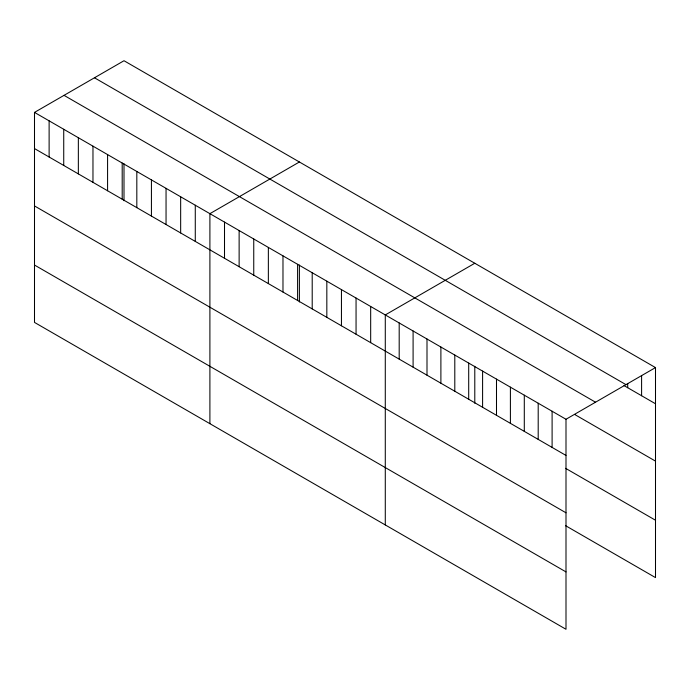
<?xml version="1.0" encoding="UTF-8"?>
<svg xmlns="http://www.w3.org/2000/svg" width="690" height="690" viewBox="0 0 690 690"><rect width="100%" height="100%" fill="white"/><g stroke="black" fill="none" stroke-linecap="round" stroke-linejoin="round"><path stroke-width="1.03" d="M34.5 112.401L565.998 419.261L565.998 629.271L34.5 322.411L34.5 112.401L124.002 60.729L655.5 367.589L655.5 577.599L565.61 525.702M299.391 161.995L209.898 213.667L209.898 423.677M474.789 263.261L385.287 314.925L385.287 524.935M565.998 419.261L655.5 367.589M94.461 77.78L625.968 384.64M623.993 385.572L655.5 403.762M64.032 95.349L595.539 402.21M574.874 414.587L655.5 461.127M34.5 148.574L565.998 455.435M565.61 468.338L655.5 520.234M34.5 205.939L565.998 512.799M34.5 265.046L565.998 571.907M641.596 375.524L641.596 395.741M627.702 383.459L627.702 387.711M552.104 411.231L552.104 447.413M538.2 403.21L538.2 439.383M524.297 395.18L524.297 431.362M510.402 387.159L510.402 423.332M496.498 379.129L496.498 415.311M482.595 371.108L482.595 407.281M474.789 366.295L474.789 403.236M468.7 363.078L468.7 399.26M454.796 355.057L454.796 391.23M440.893 347.027L440.893 383.209M426.998 339.006L426.998 375.179M413.094 330.976L413.094 367.158M399.191 322.954L399.191 359.128M370.677 306.489L370.677 342.663M356.057 298.054L356.057 334.227M341.447 289.61L341.447 325.792M326.827 281.175L326.827 317.348M312.208 272.731L312.208 308.913M299.391 265.038L299.391 301.97M297.597 264.296L297.597 300.469M282.978 255.861L282.978 292.034M268.358 247.417L268.358 283.599M253.748 238.982L253.748 275.155M239.128 230.538L239.128 266.72M224.509 222.102L224.509 258.276M195.279 205.223L195.279 241.405M180.659 196.788L180.659 232.961M166.049 188.344L166.049 224.526M151.429 179.909L151.429 216.091M136.818 171.474L136.818 207.647M124.002 163.772L124.002 200.712M122.199 163.03L122.199 199.212M107.58 154.595L107.58 190.768M92.969 146.159L92.969 182.333M78.35 137.715L78.35 173.897M63.73 129.28L63.73 165.453M49.119 120.836L49.119 157.018"/></g></svg>
